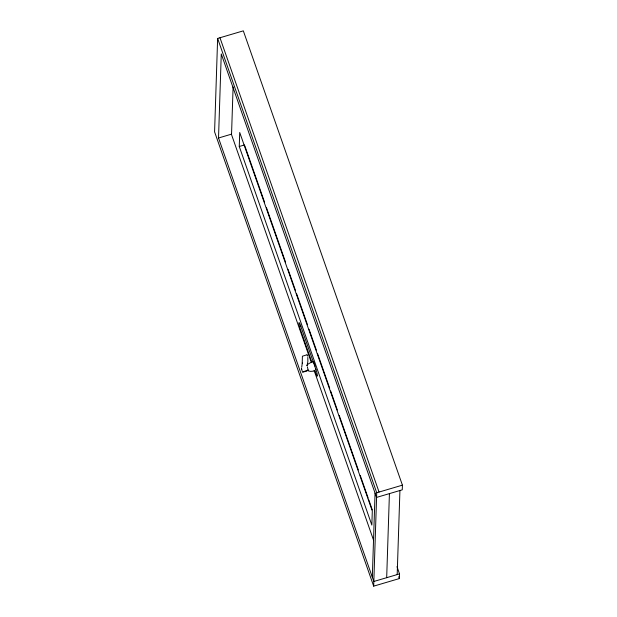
<?xml version="1.0" encoding="UTF-8"?>
<svg xmlns="http://www.w3.org/2000/svg" width="617" height="617" viewBox="0 0 617 617"><rect width="100%" height="100%" fill="white"/><g stroke="black" fill="none" stroke-linecap="round" stroke-linejoin="round"><path stroke-width="0.93" d="M301.698 367.285L302.299 363.012M399.523 573.895L373.833 581.476L218.526 137.992L221.264 53.926L376.571 497.41L402.261 489.829L402.415 485.155L243.322 30.85L217.631 38.439L214.585 131.845L373.678 586.15L399.369 578.561L399.523 573.895L396.978 566.622M233.095 86.92L231.537 134.637L311.184 362.071M239.265 146.491L239.72 132.478L372.298 511.061L371.843 525.075L239.265 146.491L244.509 144.941M372.321 577.15L375.059 493.083M373.678 586.15L376.725 492.744L217.631 38.439M386.682 577.689L389.42 493.615M397.186 574.581L399.924 490.515M307.027 365.781L307.852 361.701L307.814 357.428M302.214 363.158L302.407 356.217L306.95 354.798M306.803 365.426L308.4 363.845L312.526 361.67M218.526 137.992L231.367 134.197M302.677 371.843L308.053 370.262M302.677 372.221L307.112 370.91M376.725 492.744L402.415 485.155M315.241 370.971L310.606 371.388L308.415 370.933M307.86 369.938L308.207 370.339L307.389 366.868M302.168 371.118L301.512 368.31L301.566 369.29M307.073 354.837L307.706 356.132M300.471 325.306L300.811 326.246M315.457 372.552L315.796 373.493M219.968 37.745L379.062 492.05M398.736 576.748L399.369 578.561M244.826 145.843L264.539 202.137M266.444 207.582L285.517 262.055M288.062 269.32L295.373 290.198M296.646 293.831L307.459 324.704M309.048 329.239L316.359 350.124M317.632 353.749L329.709 388.255M330.666 390.977L337.345 410.043M339.25 415.488L358.323 469.961M360.235 475.406L368.179 498.104M368.819 499.924L372.313 509.912M311.994 362.673L300.063 328.514A5.376 0.686 73.5 0 1 298.898 323.03A5.376 0.686 73.5 0 1 300.194 324.565L316.205 370.285A5.376 0.686 73.5 0 1 317.369 375.776A5.376 0.686 73.5 0 1 316.074 374.241L314.824 370.755M314.053 370.262L373.624 540.384M315.588 368.457L315.927 369.452M300.332 329.347L300.672 330.342M313.251 361.277A4.913 0.632 73.5 0 1 315.086 366.205"/></g></svg>
